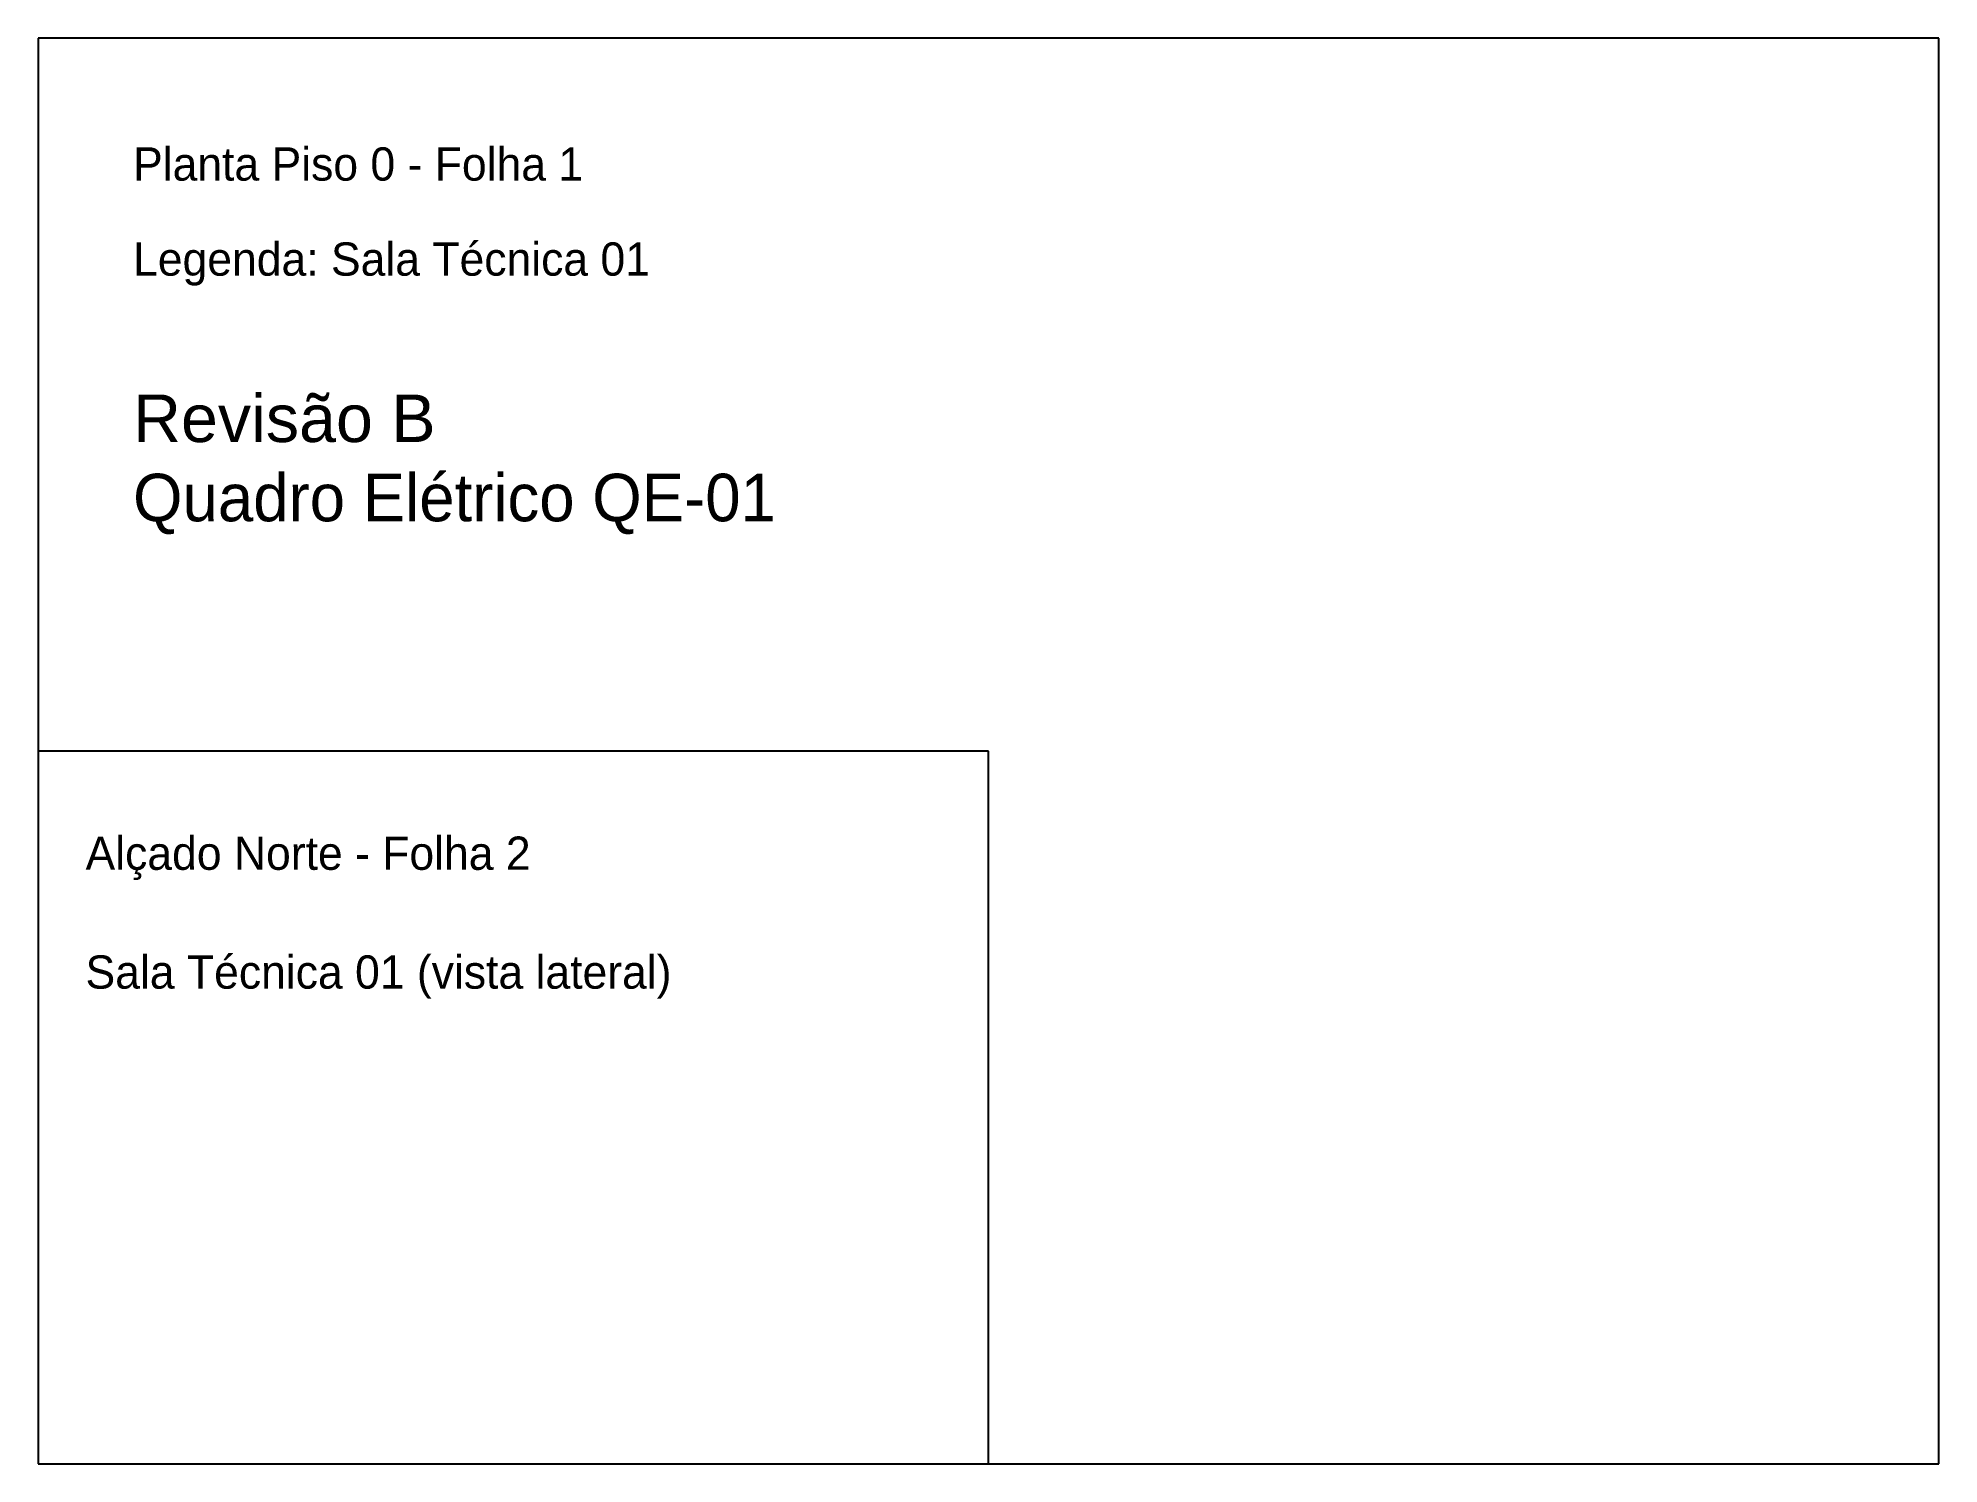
# Paper-space layout 'Planta' of a CAD drawing. Extents: x 0 to 800, y 0 to 600.
import ezdxf

# ---------------------------------------------------------------- set-up
doc = ezdxf.new("R2010")
doc.units = 0
doc.layers.get('0').update_dxf_attribs({"linetype": 'CONTINUOUS'})
doc.layers.add('NOTES', color=3, linetype='CONTINUOUS')

psp = doc.layouts.new('Planta')

# ---------------------------------------------------------------- linework, layer by layer
for p, q in [((800, 600), (0, 600)), ((0, 600), (0, 0)), ((800, 0), (800, 600)), ((400, 300), (0, 300)), ((0, 300), (0, 0)), ((400, 0), (400, 300)), ((0, 0), (800, 0)), ((0, 0), (400, 0))]:
    psp.add_line(p, q)

# ---------------------------------------------------------------- texts
at = {"layer": 'NOTES'}
for s, p in [('Planta Piso 0 - Folha 1', (40, 540)), ('Legenda: Sala Técnica 01', (40, 500)), ('Alçado Norte - Folha 2', (20, 250)), ('Sala Técnica 01 (vista lateral)', (20, 200))]:
    psp.add_text(s, height=14, dxfattribs=at).set_placement(p)
at = {"layer": 'NOTES', "insert": (40, 450), "char_height": 20, "width": 300, "attachment_point": 1}
psp.add_mtext('{\\fArial|b0;Revisão B}\\PQuadro Elétrico QE-01', dxfattribs=at)

doc.saveas('drawing.dxf')
